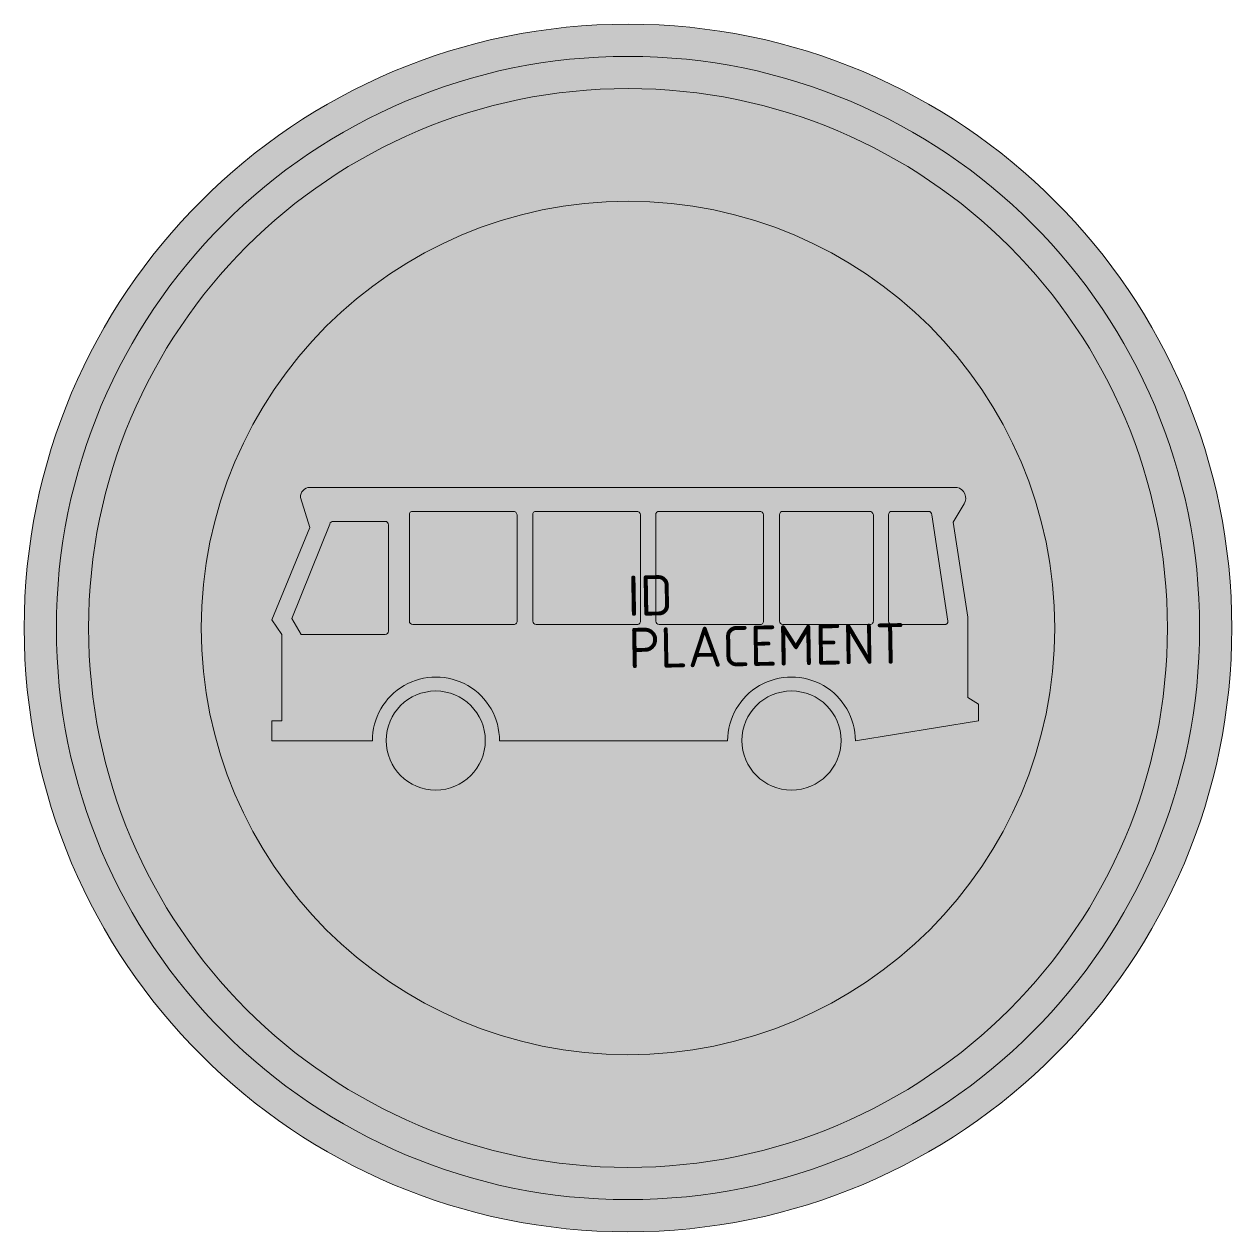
# Model space of a CAD drawing. Extents: x -3.75 to 3.75, y -3.75 to 3.75.
import ezdxf
from ezdxf.enums import TextEntityAlignment as Align

# ---------------------------------------------------------------- set-up
doc = ezdxf.new("R2010")
doc.units = 0
doc.styles.add('NLCS-ISO', font='NLCS-ISO.ttf', dxfattribs={"height": 0.25})

msp = doc.modelspace()

# ---------------------------------------------------------------- hatches: boundary and pattern name
at = {"true_color": 0xf1f0ea}
h = msp.add_hatch(color=7, dxfattribs=at)
h.dxf.hatch_style = 1
h.paths.add_polyline_path([(-3.75, 0), (-3.55, 0, -1), (3.55, 0), (3.75, 0, 1)])
h = msp.add_hatch(color=7, dxfattribs=at)
h.dxf.hatch_style = 1
h.paths.add_polyline_path([(-3.55, 0), (-3.35, 0, -1), (3.35, 0), (3.55, 0, 1)])
h = msp.add_hatch(color=7, dxfattribs=at)
h.dxf.hatch_style = 1
h.paths.add_polyline_path([(-3.35, 0), (-2.65, 0, -1), (2.65, 0), (3.35, 0, 1)])
h = msp.add_hatch(color=7, dxfattribs=at)
h.dxf.hatch_style = 1
h.paths.add_polyline_path([(2.0442, 0.8728, -0.513304), (2.0878, 0.7712), (2.0194, 0.658), (2.083, 0.2446), (2.6387, 0.2446, 0.911592), (-2.6387, 0.2446), (-2.1315, 0.2446), (-1.9755, 0.625), (-2.0333, 0.811, -0.434166), (-1.9755, 0.8728)])
h = msp.add_hatch(color=7, dxfattribs=at)
h.dxf.hatch_style = 1
h.paths.add_polyline_path([(2.0442, 0.8728), (-1.9755, 0.8728, 0.434166), (-2.0333, 0.811), (-1.9755, 0.625), (-2.1315, 0.2446), (-2.0125, 0.2446), (-1.8515, 0.6457, -0.351432), (-1.8319, 0.6622), (-1.5087, 0.6622, -0.41404), (-1.488, 0.6416), (-1.488, 0.2446), (-1.3578, 0.2446), (-1.3578, 0.7035, -0.414713), (-1.3407, 0.7242), (-0.7134, 0.7242, -0.363272), (-0.6887, 0.7035), (-0.6887, 0.2446), (-0.5915, 0.2446), (-0.5915, 0.7035, -0.414713), (-0.5743, 0.7242), (0.0529, 0.7242, -0.363272), (0.0777, 0.7035), (0.0777, 0.2446), (0.1728, 0.2446), (0.1728, 0.7035, -0.414713), (0.19, 0.7242), (0.8172, 0.7242, -0.363272), (0.842, 0.7035), (0.842, 0.2446), (0.9411, 0.2446), (0.9411, 0.7035, -0.414734), (0.9583, 0.7242), (1.4989, 0.7242, -0.363261), (1.5236, 0.7035), (1.5236, 0.2446), (1.6187, 0.2446), (1.6187, 0.7035, -0.415082), (1.6351, 0.7242), (1.8666, 0.7242, -0.328325), (1.8863, 0.7097), (1.956, 0.2446), (2.083, 0.2446), (2.0194, 0.658), (2.0878, 0.7712, 0.513304)])
h = msp.add_hatch(color=7, dxfattribs=at)
h.dxf.hatch_style = 1
h.paths.add_polyline_path([(-0.6887, 0.7035, 0.363272), (-0.7134, 0.7242), (-1.3407, 0.7242, 0.414713), (-1.3578, 0.7035), (-1.3578, 0.0424, 0.413704), (-1.3371, 0.0218), (-0.706, 0.0218, 0.36324), (-0.6887, 0.0425)])
h = msp.add_hatch(color=7, dxfattribs=at)
h.dxf.hatch_style = 1
h.paths.add_polyline_path([(0.0777, 0.7035, 0.363272), (0.0529, 0.7242), (-0.5743, 0.7242, 0.414713), (-0.5915, 0.7035), (-0.5915, 0.0424, 0.413704), (-0.5708, 0.0218), (0.0603, 0.0218, 0.36324), (0.0777, 0.0425)])
h = msp.add_hatch(color=7, dxfattribs=at)
h.dxf.hatch_style = 1
h.paths.add_polyline_path([(0.842, 0.7035, 0.363272), (0.8172, 0.7242), (0.19, 0.7242, 0.414713), (0.1728, 0.7035), (0.1728, 0.0424, 0.413704), (0.1935, 0.0218), (0.8246, 0.0218, 0.36324), (0.842, 0.0425)])
h = msp.add_hatch(color=7, dxfattribs=at)
h.dxf.hatch_style = 1
h.paths.add_polyline_path([(1.5236, 0.7035, 0.363261), (1.4989, 0.7242), (0.9583, 0.7242, 0.414734), (0.9411, 0.7035), (0.9411, 0.0424, 0.413693), (0.9618, 0.0218), (1.5063, 0.0218, 0.363261), (1.5236, 0.0425)])
h = msp.add_hatch(color=7, dxfattribs=at)
h.dxf.hatch_style = 1
h.paths.add_polyline_path([(1.8863, 0.7097, 0.328325), (1.8666, 0.7242), (1.6351, 0.7242, 0.415082), (1.6187, 0.7035), (1.6187, 0.0424, 0.413345), (1.6393, 0.0218), (1.9709, 0.0218, 0.415779), (1.9863, 0.0425)])
h = msp.add_hatch(color=7, dxfattribs=at)
h.dxf.hatch_style = 1
h.paths.add_polyline_path([(-1.488, 0.6416, 0.41404), (-1.5087, 0.6622), (-1.8319, 0.6622, 0.351432), (-1.8515, 0.6457), (-2.087, 0.059), (-2.0292, -0.0402), (-1.5087, -0.0402, 0.41404), (-1.488, -0.0195)])
h = msp.add_hatch(color=7, dxfattribs=at)
h.dxf.hatch_style = 1
h.paths.add_polyline_path([(2.65, 0, 0.023112), (2.6387, 0.2446), (2.083, 0.2446), (2.1102, 0.0673), (2.1102, -0.4326), (2.1764, -0.4739), (2.1764, -0.5772), (1.4122, -0.7011), (1.3233, -0.7007, -0.994753), (0.7078, -0.7007), (0.6189, -0.7011), (-0.7981, -0.7011), (-0.8864, -0.7007, -0.994723), (-1.502, -0.7007), (-1.5872, -0.7011), (-2.211, -0.7011), (-2.211, -0.5772), (-2.149, -0.5772), (-2.149, -0.0402), (-2.211, 0.0508), (-2.1315, 0.2446), (-2.6387, 0.2446, 0.023112), (-2.65, 0, 1)])
h = msp.add_hatch(color=7, dxfattribs=at)
h.dxf.hatch_style = 1
h.paths.add_polyline_path([(2.1102, 0.0673), (2.083, 0.2446), (1.956, 0.2446), (1.9863, 0.0425, -0.415779), (1.9709, 0.0218), (1.6393, 0.0218, -0.413345), (1.6187, 0.0424), (1.6187, 0.2446), (1.5236, 0.2446), (1.5236, 0.0425, -0.363261), (1.5063, 0.0218), (0.9618, 0.0218, -0.413693), (0.9411, 0.0424), (0.9411, 0.2446), (0.842, 0.2446), (0.842, 0.0425, -0.36324), (0.8246, 0.0218), (0.1935, 0.0218, -0.413704), (0.1728, 0.0424), (0.1728, 0.2446), (0.0777, 0.2446), (0.0777, 0.0425, -0.36324), (0.0603, 0.0218), (-0.5708, 0.0218, -0.413704), (-0.5915, 0.0424), (-0.5915, 0.2446), (-0.6887, 0.2446), (-0.6887, 0.0425, -0.36324), (-0.706, 0.0218), (-1.3371, 0.0218, -0.413704), (-1.3578, 0.0424), (-1.3578, 0.2446), (-1.488, 0.2446), (-1.488, -0.0195, -0.41404), (-1.5087, -0.0402), (-2.0292, -0.0402), (-2.087, 0.059), (-2.0125, 0.2446), (-2.1315, 0.2446), (-2.211, 0.0508), (-2.149, -0.0402), (-2.149, -0.5772), (-2.211, -0.5772), (-2.211, -0.7011), (-1.5872, -0.7011, -1.005286), (-0.7981, -0.7011), (0.6189, -0.7011, -1.000031), (1.4122, -0.7011), (2.1764, -0.5772), (2.1764, -0.4739), (2.1102, -0.4326)])
h = msp.add_hatch(color=7, dxfattribs=at)
h.dxf.hatch_style = 1
h.paths.add_polyline_path([(3.75, 0), (3.55, 0, -1), (-3.55, 0), (-3.75, 0, 1)])
h = msp.add_hatch(color=7, dxfattribs=at)
h.dxf.hatch_style = 1
h.paths.add_polyline_path([(3.55, 0), (3.35, 0, -1), (-3.35, 0), (-3.55, 0, 1)])
h = msp.add_hatch(color=7, dxfattribs=at)
h.dxf.hatch_style = 1
h.paths.add_polyline_path([(3.35, 0), (2.65, 0, -1), (-2.65, 0), (-3.35, 0, 1)])
h = msp.add_hatch(color=7, dxfattribs=at)
h.dxf.hatch_style = 1
h.paths.add_polyline_path([(-1.5872, -0.7011), (-1.502, -0.7007, -0.001328), (-1.502, -0.699, -1.002638), (-0.8864, -0.7007), (-0.7981, -0.7011, 1.005286)])
h = msp.add_hatch(color=7, dxfattribs=at)
h.dxf.hatch_style = 1
h.paths.add_polyline_path([(1.3233, -0.7007), (1.4122, -0.7011, 1.000031), (0.6189, -0.7011), (0.7078, -0.7007, -0.001315), (0.7078, -0.699, -1.002634)])
h = msp.add_hatch(color=7, dxfattribs=at)
h.dxf.hatch_style = 1
h.paths.add_polyline_path([(-0.8864, -0.699, 1), (-1.502, -0.699, 1)])
h = msp.add_hatch(color=7, dxfattribs=at)
h.dxf.hatch_style = 1
h.paths.add_polyline_path([(1.3233, -0.699, 1), (0.7078, -0.699, 1)])

# ---------------------------------------------------------------- linework, layer by layer
at = {"color": 250, "lineweight": 0, "true_color": 0x2a292a}
for points in [[(0.6189, -0.7011, -1.000031), (1.4122, -0.7011), (2.1764, -0.5772), (2.1764, -0.4739), (2.1102, -0.4326), (2.1102, 0.0673), (2.0194, 0.658), (2.0878, 0.7712, 0.513304), (2.0442, 0.8728), (-1.9755, 0.8728, 0.434166), (-2.0333, 0.811), (-1.9755, 0.625), (-2.211, 0.0508), (-2.149, -0.0402), (-2.149, -0.5772), (-2.211, -0.5772), (-2.211, -0.7011), (-1.5872, -0.7011, -1.005286), (-0.7981, -0.7011)], [(-1.3578, 0.7035, -0.469955), (-1.3371, 0.7242), (-0.7134, 0.7242, -0.363261), (-0.6887, 0.7035), (-0.6887, 0.0425, -0.46707), (-0.7134, 0.0218), (-1.3371, 0.0218, -0.414734), (-1.3578, 0.0425)], [(-0.5915, 0.7035, -0.469955), (-0.5708, 0.7242), (0.0529, 0.7242, -0.363261), (0.0777, 0.7035), (0.0777, 0.0425, -0.46707), (0.0529, 0.0218), (-0.5708, 0.0218, -0.414734), (-0.5915, 0.0425)], [(0.1728, 0.7035, -0.469955), (0.1935, 0.7242), (0.8172, 0.7242, -0.363261), (0.842, 0.7035), (0.842, 0.0425, -0.46707), (0.8172, 0.0218), (0.1935, 0.0218, -0.414734), (0.1728, 0.0425)], [(0.9411, 0.7035, -0.469955), (0.9618, 0.7242), (1.4989, 0.7242, -0.363261), (1.5236, 0.7035), (1.5236, 0.0425, -0.46707), (1.4989, 0.0218), (0.9618, 0.0218, -0.414734), (0.9411, 0.0425)], [(1.6187, 0.7035, -0.484257), (1.6393, 0.7242), (1.8666, 0.7242, -0.41543), (1.8872, 0.7035), (1.9863, 0.0425, -0.502678), (1.9657, 0.0218), (1.6393, 0.0218, -0.415082), (1.6187, 0.0425)], [(-1.8515, 0.6457, -0.364325), (-1.8309, 0.6622), (-1.5087, 0.6622, -0.414388), (-1.488, 0.6415), (-1.488, -0.0195, -0.41404), (-1.5087, -0.0402), (-2.0292, -0.0402), (-2.087, 0.059)]]:
    msp.add_lwpolyline(points, format="xyb", close=True, dxfattribs=at)
for centre, radius in [((0, 0), 3.75), ((0, 0), 3.55), ((0, 0), 3.35), ((0, 0), 2.65), ((-1.1942, -0.699), 0.3078), ((1.0155, -0.699), 0.3078)]:
    msp.add_circle(centre, radius, dxfattribs=at)

# ---------------------------------------------------------------- texts
at = {"style": 'NLCS-ISO', "flags": 1}
msp.add_attdef('ID', text='', height=0.25, rotation=1, dxfattribs=at).set_placement((0, 0), align=Align.BOTTOM_LEFT)
msp.add_attdef('PLACEMENT', text='', height=0.25, rotation=1, dxfattribs=at).set_placement((0, 0), align=Align.TOP_LEFT)

doc.saveas('drawing.dxf')
